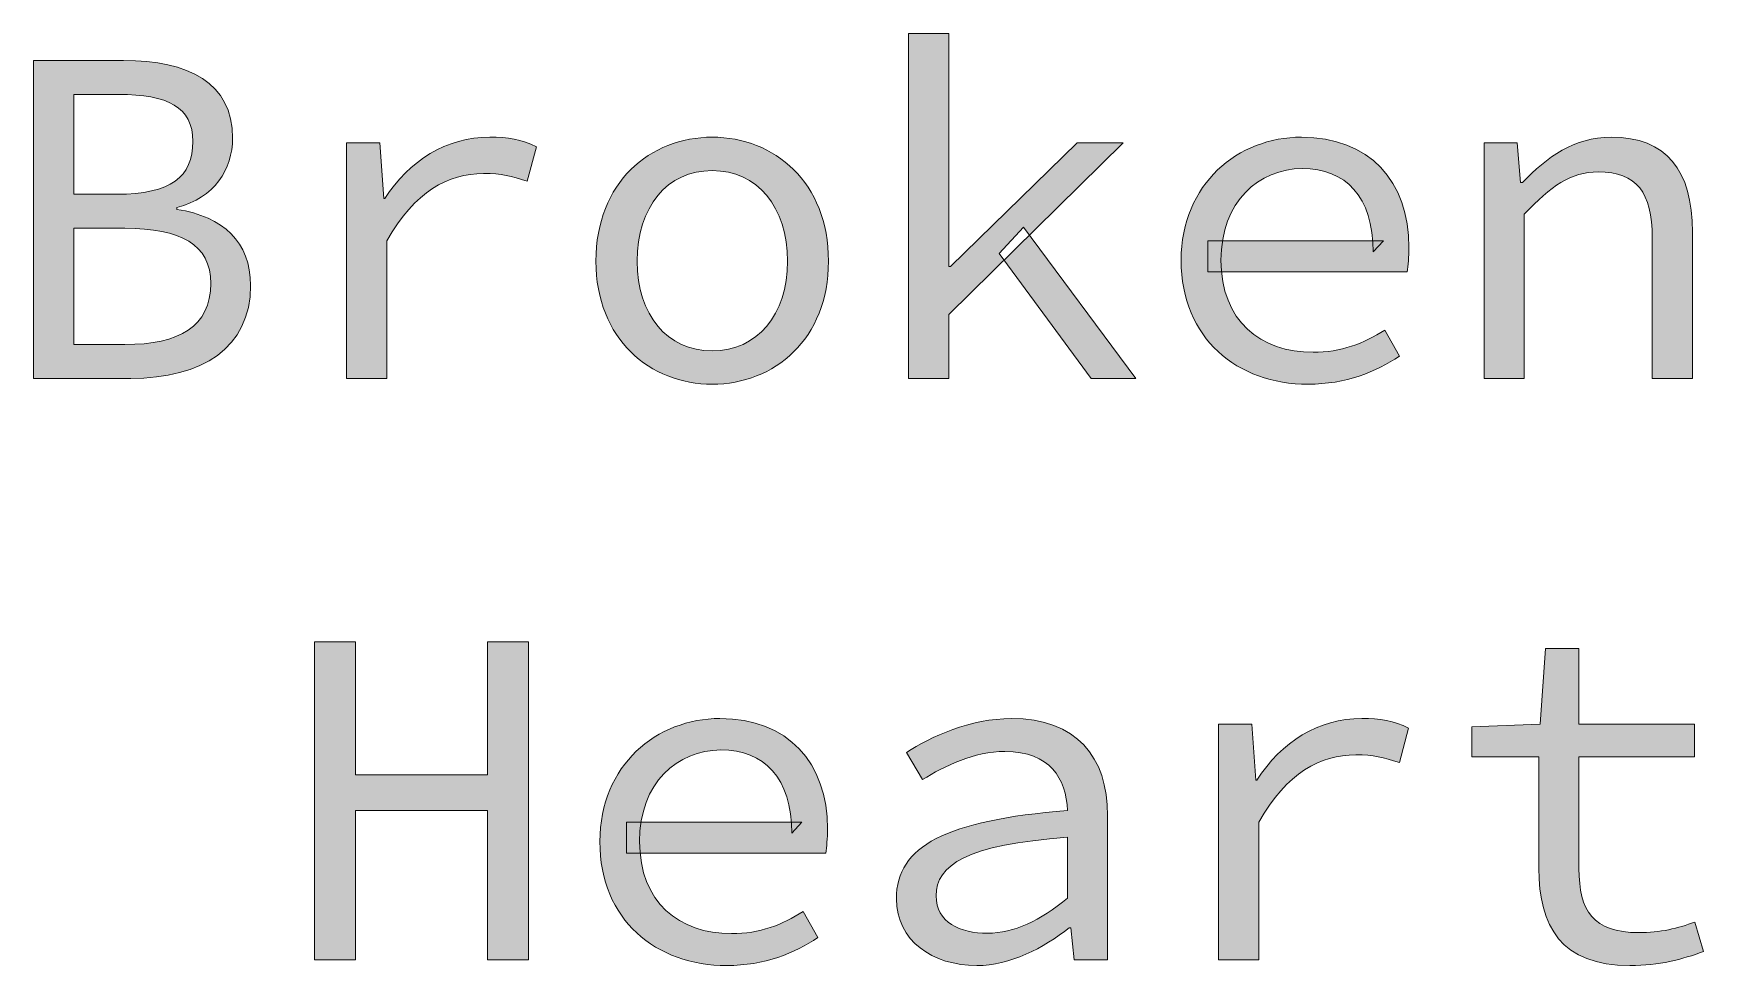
# Model space of a CAD drawing. Header units: millimetres. Extents: x 2 to 376, y -265 to -3.
# Drawn here: x 75.6 to 86.54, y -64.54 to -58.43 of the extents above; entities that cross this region are included whole.
import ezdxf

# ---------------------------------------------------------------- set-up
doc = ezdxf.new("R2010")
doc.units = ezdxf.units.MM
doc.header["$MEASUREMENT"] = 0
doc.layers.add('Layer 1', color=7, linetype='Continuous', lineweight=0)

# ---------------------------------------------------------------- blocks, each defined once
blk = doc.blocks.new('Block_11')
at = {"layer": 'Layer 1', "true_color": 0x00a14b, "transparency": 33554687}
h = blk.add_hatch(color=114, dxfattribs=at)
h.dxf.hatch_style = 2
edge = h.paths.add_edge_path()
edge.add_spline(control_points=[(81.925, -59.869), (81.925, -59.869), (82.084, -59.697), (82.084, -59.697), (82.084, -59.697), (82.82, -60.688), (82.82, -60.688), (82.82, -60.688), (82.528, -60.688), (82.528, -60.688), (82.528, -60.688), (81.925, -59.869), (81.925, -59.869)], knot_values=[0, 0, 0, 0, 1, 1, 1, 2, 2, 2, 3, 3, 3, 4, 4, 4, 4], degree=3, periodic=0)
edge = h.paths.add_edge_path()
edge.add_spline(control_points=[(81.331, -58.427), (81.331, -58.427), (81.595, -58.427), (81.595, -58.427), (81.595, -58.427), (81.595, -59.955), (81.595, -59.955), (81.595, -59.955), (81.607, -59.955), (81.607, -59.955), (81.607, -59.955), (82.436, -59.145), (82.436, -59.145), (82.436, -59.145), (82.738, -59.145), (82.738, -59.145), (82.738, -59.145), (81.595, -60.269), (81.595, -60.269), (81.595, -60.269), (81.595, -60.688), (81.595, -60.688), (81.595, -60.688), (81.331, -60.688), (81.331, -60.688), (81.331, -60.688), (81.331, -58.427), (81.331, -58.427)], knot_values=[0, 0, 0, 0, 1, 1, 1, 2, 2, 2, 3, 3, 3, 4, 4, 4, 5, 5, 5, 6, 6, 6, 7, 7, 7, 8, 8, 8, 9, 9, 9, 9], degree=3, periodic=0)
h = blk.add_hatch(color=114, dxfattribs=at)
h.dxf.hatch_style = 2
edge = h.paths.add_edge_path()
edge.add_spline(control_points=[(76.197, -60.466), (76.553, -60.466), (76.759, -60.348), (76.759, -60.066), (76.759, -59.809), (76.562, -59.704), (76.197, -59.704), (76.197, -59.704), (75.861, -59.704), (75.861, -59.704), (75.861, -59.704), (75.861, -60.466), (75.861, -60.466), (75.861, -60.466), (76.197, -60.466), (76.197, -60.466)], knot_values=[0, 0, 0, 0, 1, 1, 1, 2, 2, 2, 3, 3, 3, 4, 4, 4, 5, 5, 5, 5], degree=3, periodic=0)
edge = h.paths.add_edge_path()
edge.add_spline(control_points=[(76.143, -59.481), (76.499, -59.481), (76.642, -59.367), (76.642, -59.135), (76.642, -58.91), (76.477, -58.827), (76.156, -58.827), (76.156, -58.827), (75.861, -58.827), (75.861, -58.827), (75.861, -58.827), (75.861, -59.481), (75.861, -59.481), (75.861, -59.481), (76.143, -59.481), (76.143, -59.481)], knot_values=[0, 0, 0, 0, 1, 1, 1, 2, 2, 2, 3, 3, 3, 4, 4, 4, 5, 5, 5, 5], degree=3, periodic=0)
edge = h.paths.add_edge_path()
edge.add_spline(control_points=[(75.597, -58.605), (75.597, -58.605), (76.188, -58.605), (76.188, -58.605), (76.613, -58.605), (76.902, -58.748), (76.902, -59.113), (76.902, -59.319), (76.785, -59.504), (76.537, -59.567), (76.537, -59.567), (76.537, -59.58), (76.537, -59.58), (76.842, -59.628), (77.02, -59.793), (77.02, -60.079), (77.02, -60.488), (76.702, -60.688), (76.235, -60.688), (76.235, -60.688), (75.597, -60.688), (75.597, -60.688), (75.597, -60.688), (75.597, -58.605), (75.597, -58.605)], knot_values=[0, 0, 0, 0, 1, 1, 1, 2, 2, 2, 3, 3, 3, 4, 4, 4, 5, 5, 5, 6, 6, 6, 7, 7, 7, 8, 8, 8, 8], degree=3, periodic=0)
h = blk.add_hatch(color=114, dxfattribs=at)
h.dxf.hatch_style = 2
edge = h.paths.add_edge_path()
edge.add_spline(control_points=[(77.648, -59.145), (77.648, -59.145), (77.867, -59.145), (77.867, -59.145), (77.867, -59.145), (77.893, -59.51), (77.893, -59.51), (77.893, -59.51), (77.899, -59.51), (77.899, -59.51), (78.061, -59.259), (78.302, -59.107), (78.588, -59.107), (78.703, -59.107), (78.798, -59.122), (78.893, -59.17), (78.893, -59.17), (78.833, -59.396), (78.833, -59.396), (78.725, -59.361), (78.668, -59.345), (78.547, -59.345), (78.315, -59.345), (78.096, -59.462), (77.912, -59.786), (77.912, -59.786), (77.912, -60.688), (77.912, -60.688), (77.912, -60.688), (77.648, -60.688), (77.648, -60.688), (77.648, -60.688), (77.648, -59.145), (77.648, -59.145)], knot_values=[0, 0, 0, 0, 1, 1, 1, 2, 2, 2, 3, 3, 3, 4, 4, 4, 5, 5, 5, 6, 6, 6, 7, 7, 7, 8, 8, 8, 9, 9, 9, 10, 10, 10, 11, 11, 11, 11], degree=3, periodic=0)
h = blk.add_hatch(color=114, dxfattribs=at)
h.dxf.hatch_style = 2
edge = h.paths.add_edge_path()
edge.add_spline(control_points=[(80.538, -59.92), (80.538, -59.564), (80.341, -59.326), (80.045, -59.326), (79.75, -59.326), (79.553, -59.564), (79.553, -59.92), (79.553, -60.272), (79.75, -60.507), (80.045, -60.507), (80.341, -60.507), (80.538, -60.272), (80.538, -59.92)], knot_values=[0, 0, 0, 0, 1, 1, 1, 2, 2, 2, 3, 3, 3, 4, 4, 4, 4], degree=3, periodic=0)
edge = h.paths.add_edge_path()
edge.add_spline(control_points=[(79.283, -59.92), (79.283, -59.402), (79.639, -59.107), (80.045, -59.107), (80.452, -59.107), (80.807, -59.402), (80.807, -59.92), (80.807, -60.431), (80.452, -60.726), (80.045, -60.726), (79.639, -60.726), (79.283, -60.431), (79.283, -59.92)], knot_values=[0, 0, 0, 0, 1, 1, 1, 2, 2, 2, 3, 3, 3, 4, 4, 4, 4], degree=3, periodic=0)
h = blk.add_hatch(color=114, dxfattribs=at)
h.dxf.hatch_style = 2
edge = h.paths.add_edge_path()
edge.add_spline(control_points=[(83.118, -59.913), (83.118, -59.412), (83.493, -59.107), (83.906, -59.107), (84.351, -59.107), (84.611, -59.396), (84.611, -59.831), (84.611, -59.891), (84.605, -59.948), (84.598, -59.99), (84.598, -59.99), (83.293, -59.99), (83.293, -59.99), (83.293, -59.99), (83.293, -59.786), (83.293, -59.786), (83.293, -59.786), (84.443, -59.786), (84.443, -59.786), (84.443, -59.786), (84.376, -59.859), (84.376, -59.859), (84.376, -59.494), (84.195, -59.313), (83.912, -59.313), (83.627, -59.313), (83.379, -59.529), (83.379, -59.913), (83.379, -60.313), (83.639, -60.517), (83.982, -60.517), (84.166, -60.517), (84.313, -60.46), (84.452, -60.371), (84.452, -60.371), (84.548, -60.542), (84.548, -60.542), (84.395, -60.644), (84.198, -60.726), (83.95, -60.726), (83.487, -60.726), (83.118, -60.428), (83.118, -59.913)], knot_values=[0, 0, 0, 0, 1, 1, 1, 2, 2, 2, 3, 3, 3, 4, 4, 4, 5, 5, 5, 6, 6, 6, 7, 7, 7, 8, 8, 8, 9, 9, 9, 10, 10, 10, 11, 11, 11, 12, 12, 12, 13, 13, 13, 14, 14, 14, 14], degree=3, periodic=0)
h = blk.add_hatch(color=114, dxfattribs=at)
h.dxf.hatch_style = 2
edge = h.paths.add_edge_path()
edge.add_spline(control_points=[(85.103, -59.145), (85.103, -59.145), (85.319, -59.145), (85.319, -59.145), (85.319, -59.145), (85.341, -59.405), (85.341, -59.405), (85.341, -59.405), (85.354, -59.405), (85.354, -59.405), (85.516, -59.237), (85.693, -59.107), (85.935, -59.107), (86.3, -59.107), (86.468, -59.323), (86.468, -59.729), (86.468, -59.729), (86.468, -60.688), (86.468, -60.688), (86.468, -60.688), (86.205, -60.688), (86.205, -60.688), (86.205, -60.688), (86.205, -59.764), (86.205, -59.764), (86.205, -59.472), (86.103, -59.335), (85.852, -59.335), (85.668, -59.335), (85.544, -59.427), (85.366, -59.612), (85.366, -59.612), (85.366, -60.688), (85.366, -60.688), (85.366, -60.688), (85.103, -60.688), (85.103, -60.688), (85.103, -60.688), (85.103, -59.145), (85.103, -59.145)], knot_values=[0, 0, 0, 0, 1, 1, 1, 2, 2, 2, 3, 3, 3, 4, 4, 4, 5, 5, 5, 6, 6, 6, 7, 7, 7, 8, 8, 8, 9, 9, 9, 10, 10, 10, 11, 11, 11, 12, 12, 12, 13, 13, 13, 13], degree=3, periodic=0)
h = blk.add_hatch(color=114, dxfattribs=at)
h.dxf.hatch_style = 2
edge = h.paths.add_edge_path()
edge.add_spline(control_points=[(77.439, -62.415), (77.439, -62.415), (77.708, -62.415), (77.708, -62.415), (77.708, -62.415), (77.708, -63.285), (77.708, -63.285), (77.708, -63.285), (78.572, -63.285), (78.572, -63.285), (78.572, -63.285), (78.572, -62.415), (78.572, -62.415), (78.572, -62.415), (78.842, -62.415), (78.842, -62.415), (78.842, -62.415), (78.842, -64.498), (78.842, -64.498), (78.842, -64.498), (78.572, -64.498), (78.572, -64.498), (78.572, -64.498), (78.572, -63.52), (78.572, -63.52), (78.572, -63.52), (77.708, -63.52), (77.708, -63.52), (77.708, -63.52), (77.708, -64.498), (77.708, -64.498), (77.708, -64.498), (77.439, -64.498), (77.439, -64.498), (77.439, -64.498), (77.439, -62.415), (77.439, -62.415)], knot_values=[0, 0, 0, 0, 1, 1, 1, 2, 2, 2, 3, 3, 3, 4, 4, 4, 5, 5, 5, 6, 6, 6, 7, 7, 7, 8, 8, 8, 9, 9, 9, 10, 10, 10, 11, 11, 11, 12, 12, 12, 12], degree=3, periodic=0)
h = blk.add_hatch(color=114, dxfattribs=at)
h.dxf.hatch_style = 2
edge = h.paths.add_edge_path()
edge.add_spline(control_points=[(85.462, -63.898), (85.462, -63.898), (85.462, -63.168), (85.462, -63.168), (85.462, -63.168), (85.023, -63.168), (85.023, -63.168), (85.023, -63.168), (85.023, -62.971), (85.023, -62.971), (85.023, -62.971), (85.471, -62.955), (85.471, -62.955), (85.471, -62.955), (85.506, -62.459), (85.506, -62.459), (85.506, -62.459), (85.725, -62.459), (85.725, -62.459), (85.725, -62.459), (85.725, -62.955), (85.725, -62.955), (85.725, -62.955), (86.481, -62.955), (86.481, -62.955), (86.481, -62.955), (86.481, -63.168), (86.481, -63.168), (86.481, -63.168), (85.725, -63.168), (85.725, -63.168), (85.725, -63.168), (85.725, -63.901), (85.725, -63.901), (85.725, -64.177), (85.817, -64.32), (86.116, -64.32), (86.259, -64.32), (86.373, -64.292), (86.484, -64.251), (86.484, -64.251), (86.541, -64.444), (86.541, -64.444), (86.402, -64.495), (86.252, -64.536), (86.059, -64.536), (85.608, -64.536), (85.462, -64.279), (85.462, -63.898)], knot_values=[0, 0, 0, 0, 1, 1, 1, 2, 2, 2, 3, 3, 3, 4, 4, 4, 5, 5, 5, 6, 6, 6, 7, 7, 7, 8, 8, 8, 9, 9, 9, 10, 10, 10, 11, 11, 11, 12, 12, 12, 13, 13, 13, 14, 14, 14, 15, 15, 15, 16, 16, 16, 16], degree=3, periodic=0)
h = blk.add_hatch(color=114, dxfattribs=at)
h.dxf.hatch_style = 2
edge = h.paths.add_edge_path()
edge.add_spline(control_points=[(79.309, -63.723), (79.309, -63.221), (79.683, -62.917), (80.096, -62.917), (80.541, -62.917), (80.801, -63.206), (80.801, -63.641), (80.801, -63.701), (80.795, -63.758), (80.789, -63.8), (80.789, -63.8), (79.483, -63.8), (79.483, -63.8), (79.483, -63.8), (79.483, -63.596), (79.483, -63.596), (79.483, -63.596), (80.633, -63.596), (80.633, -63.596), (80.633, -63.596), (80.566, -63.669), (80.566, -63.669), (80.566, -63.304), (80.385, -63.123), (80.102, -63.123), (79.817, -63.123), (79.569, -63.339), (79.569, -63.723), (79.569, -64.123), (79.829, -64.327), (80.172, -64.327), (80.357, -64.327), (80.503, -64.269), (80.642, -64.181), (80.642, -64.181), (80.738, -64.352), (80.738, -64.352), (80.585, -64.454), (80.388, -64.536), (80.141, -64.536), (79.677, -64.536), (79.309, -64.238), (79.309, -63.723)], knot_values=[0, 0, 0, 0, 1, 1, 1, 2, 2, 2, 3, 3, 3, 4, 4, 4, 5, 5, 5, 6, 6, 6, 7, 7, 7, 8, 8, 8, 9, 9, 9, 10, 10, 10, 11, 11, 11, 12, 12, 12, 13, 13, 13, 14, 14, 14, 14], degree=3, periodic=0)
h = blk.add_hatch(color=114, dxfattribs=at)
h.dxf.hatch_style = 2
edge = h.paths.add_edge_path()
edge.add_spline(control_points=[(82.373, -64.095), (82.373, -64.095), (82.373, -63.695), (82.373, -63.695), (81.712, -63.745), (81.512, -63.876), (81.512, -64.079), (81.512, -64.254), (81.671, -64.324), (81.849, -64.324), (82.023, -64.324), (82.195, -64.241), (82.373, -64.095)], knot_values=[0, 0, 0, 0, 1, 1, 1, 2, 2, 2, 3, 3, 3, 4, 4, 4, 4], degree=3, periodic=0)
edge = h.paths.add_edge_path()
edge.add_spline(control_points=[(81.252, -64.098), (81.252, -63.752), (81.576, -63.584), (82.373, -63.52), (82.363, -63.31), (82.261, -63.133), (81.963, -63.133), (81.763, -63.133), (81.566, -63.228), (81.423, -63.317), (81.423, -63.317), (81.318, -63.139), (81.318, -63.139), (81.477, -63.037), (81.737, -62.917), (82.007, -62.917), (82.43, -62.917), (82.636, -63.168), (82.636, -63.552), (82.636, -63.552), (82.636, -64.498), (82.636, -64.498), (82.636, -64.498), (82.417, -64.498), (82.417, -64.498), (82.417, -64.498), (82.395, -64.289), (82.395, -64.289), (82.395, -64.289), (82.385, -64.289), (82.385, -64.289), (82.217, -64.422), (81.995, -64.536), (81.779, -64.536), (81.49, -64.536), (81.252, -64.374), (81.252, -64.098)], knot_values=[0, 0, 0, 0, 1, 1, 1, 2, 2, 2, 3, 3, 3, 4, 4, 4, 5, 5, 5, 6, 6, 6, 7, 7, 7, 8, 8, 8, 9, 9, 9, 10, 10, 10, 11, 11, 11, 12, 12, 12, 12], degree=3, periodic=0)
h = blk.add_hatch(color=114, dxfattribs=at)
h.dxf.hatch_style = 2
edge = h.paths.add_edge_path()
edge.add_spline(control_points=[(83.363, -62.955), (83.363, -62.955), (83.582, -62.955), (83.582, -62.955), (83.582, -62.955), (83.607, -63.32), (83.607, -63.32), (83.607, -63.32), (83.614, -63.32), (83.614, -63.32), (83.776, -63.069), (84.017, -62.917), (84.303, -62.917), (84.417, -62.917), (84.513, -62.932), (84.608, -62.98), (84.608, -62.98), (84.548, -63.206), (84.548, -63.206), (84.44, -63.171), (84.382, -63.155), (84.262, -63.155), (84.03, -63.155), (83.811, -63.272), (83.627, -63.596), (83.627, -63.596), (83.627, -64.498), (83.627, -64.498), (83.627, -64.498), (83.363, -64.498), (83.363, -64.498), (83.363, -64.498), (83.363, -62.955), (83.363, -62.955)], knot_values=[0, 0, 0, 0, 1, 1, 1, 2, 2, 2, 3, 3, 3, 4, 4, 4, 5, 5, 5, 6, 6, 6, 7, 7, 7, 8, 8, 8, 9, 9, 9, 10, 10, 10, 11, 11, 11, 11], degree=3, periodic=0)
at = {"layer": 'Layer 1'}
for points, knots in [([(81.331, -58.427), (81.331, -58.427), (81.595, -58.427), (81.595, -58.427), (81.595, -58.427), (81.595, -59.955), (81.595, -59.955), (81.595, -59.955), (81.607, -59.955), (81.607, -59.955), (81.607, -59.955), (82.436, -59.145), (82.436, -59.145), (82.436, -59.145), (82.738, -59.145), (82.738, -59.145), (82.738, -59.145), (81.595, -60.269), (81.595, -60.269), (81.595, -60.269), (81.595, -60.688), (81.595, -60.688), (81.595, -60.688), (81.331, -60.688), (81.331, -60.688), (81.331, -60.688), (81.331, -58.427), (81.331, -58.427)], [0, 0, 0, 0, 1, 1, 1, 2, 2, 2, 3, 3, 3, 4, 4, 4, 5, 5, 5, 6, 6, 6, 7, 7, 7, 8, 8, 8, 9, 9, 9, 9]), ([(75.597, -58.605), (75.597, -58.605), (76.188, -58.605), (76.188, -58.605), (76.613, -58.605), (76.902, -58.748), (76.902, -59.113), (76.902, -59.319), (76.785, -59.504), (76.537, -59.567), (76.537, -59.567), (76.537, -59.58), (76.537, -59.58), (76.842, -59.628), (77.02, -59.793), (77.02, -60.079), (77.02, -60.488), (76.702, -60.688), (76.235, -60.688), (76.235, -60.688), (75.597, -60.688), (75.597, -60.688), (75.597, -60.688), (75.597, -58.605), (75.597, -58.605)], [0, 0, 0, 0, 1, 1, 1, 2, 2, 2, 3, 3, 3, 4, 4, 4, 5, 5, 5, 6, 6, 6, 7, 7, 7, 8, 8, 8, 8]), ([(76.143, -59.481), (76.499, -59.481), (76.642, -59.367), (76.642, -59.135), (76.642, -58.91), (76.477, -58.827), (76.156, -58.827), (76.156, -58.827), (75.861, -58.827), (75.861, -58.827), (75.861, -58.827), (75.861, -59.481), (75.861, -59.481), (75.861, -59.481), (76.143, -59.481), (76.143, -59.481)], [0, 0, 0, 0, 1, 1, 1, 2, 2, 2, 3, 3, 3, 4, 4, 4, 5, 5, 5, 5]), ([(77.648, -59.145), (77.648, -59.145), (77.867, -59.145), (77.867, -59.145), (77.867, -59.145), (77.893, -59.51), (77.893, -59.51), (77.893, -59.51), (77.899, -59.51), (77.899, -59.51), (78.061, -59.259), (78.302, -59.107), (78.588, -59.107), (78.703, -59.107), (78.798, -59.122), (78.893, -59.17), (78.893, -59.17), (78.833, -59.396), (78.833, -59.396), (78.725, -59.361), (78.668, -59.345), (78.547, -59.345), (78.315, -59.345), (78.096, -59.462), (77.912, -59.786), (77.912, -59.786), (77.912, -60.688), (77.912, -60.688), (77.912, -60.688), (77.648, -60.688), (77.648, -60.688), (77.648, -60.688), (77.648, -59.145), (77.648, -59.145)], [0, 0, 0, 0, 1, 1, 1, 2, 2, 2, 3, 3, 3, 4, 4, 4, 5, 5, 5, 6, 6, 6, 7, 7, 7, 8, 8, 8, 9, 9, 9, 10, 10, 10, 11, 11, 11, 11]), ([(79.283, -59.92), (79.283, -59.402), (79.639, -59.107), (80.045, -59.107), (80.452, -59.107), (80.807, -59.402), (80.807, -59.92), (80.807, -60.431), (80.452, -60.726), (80.045, -60.726), (79.639, -60.726), (79.283, -60.431), (79.283, -59.92)], [0, 0, 0, 0, 1, 1, 1, 2, 2, 2, 3, 3, 3, 4, 4, 4, 4]), ([(83.118, -59.913), (83.118, -59.412), (83.493, -59.107), (83.906, -59.107), (84.351, -59.107), (84.611, -59.396), (84.611, -59.831), (84.611, -59.891), (84.605, -59.948), (84.598, -59.99), (84.598, -59.99), (83.293, -59.99), (83.293, -59.99), (83.293, -59.99), (83.293, -59.786), (83.293, -59.786), (83.293, -59.786), (84.443, -59.786), (84.443, -59.786), (84.443, -59.786), (84.376, -59.859), (84.376, -59.859), (84.376, -59.494), (84.195, -59.313), (83.912, -59.313), (83.627, -59.313), (83.379, -59.529), (83.379, -59.913), (83.379, -60.313), (83.639, -60.517), (83.982, -60.517), (84.166, -60.517), (84.313, -60.46), (84.452, -60.371), (84.452, -60.371), (84.548, -60.542), (84.548, -60.542), (84.395, -60.644), (84.198, -60.726), (83.95, -60.726), (83.487, -60.726), (83.118, -60.428), (83.118, -59.913)], [0, 0, 0, 0, 1, 1, 1, 2, 2, 2, 3, 3, 3, 4, 4, 4, 5, 5, 5, 6, 6, 6, 7, 7, 7, 8, 8, 8, 9, 9, 9, 10, 10, 10, 11, 11, 11, 12, 12, 12, 13, 13, 13, 14, 14, 14, 14]), ([(85.103, -59.145), (85.103, -59.145), (85.319, -59.145), (85.319, -59.145), (85.319, -59.145), (85.341, -59.405), (85.341, -59.405), (85.341, -59.405), (85.354, -59.405), (85.354, -59.405), (85.516, -59.237), (85.693, -59.107), (85.935, -59.107), (86.3, -59.107), (86.468, -59.323), (86.468, -59.729), (86.468, -59.729), (86.468, -60.688), (86.468, -60.688), (86.468, -60.688), (86.205, -60.688), (86.205, -60.688), (86.205, -60.688), (86.205, -59.764), (86.205, -59.764), (86.205, -59.472), (86.103, -59.335), (85.852, -59.335), (85.668, -59.335), (85.544, -59.427), (85.366, -59.612), (85.366, -59.612), (85.366, -60.688), (85.366, -60.688), (85.366, -60.688), (85.103, -60.688), (85.103, -60.688), (85.103, -60.688), (85.103, -59.145), (85.103, -59.145)], [0, 0, 0, 0, 1, 1, 1, 2, 2, 2, 3, 3, 3, 4, 4, 4, 5, 5, 5, 6, 6, 6, 7, 7, 7, 8, 8, 8, 9, 9, 9, 10, 10, 10, 11, 11, 11, 12, 12, 12, 13, 13, 13, 13]), ([(80.538, -59.92), (80.538, -59.564), (80.341, -59.326), (80.045, -59.326), (79.75, -59.326), (79.553, -59.564), (79.553, -59.92), (79.553, -60.272), (79.75, -60.507), (80.045, -60.507), (80.341, -60.507), (80.538, -60.272), (80.538, -59.92)], [0, 0, 0, 0, 1, 1, 1, 2, 2, 2, 3, 3, 3, 4, 4, 4, 4]), ([(76.197, -60.466), (76.553, -60.466), (76.759, -60.348), (76.759, -60.066), (76.759, -59.809), (76.562, -59.704), (76.197, -59.704), (76.197, -59.704), (75.861, -59.704), (75.861, -59.704), (75.861, -59.704), (75.861, -60.466), (75.861, -60.466), (75.861, -60.466), (76.197, -60.466), (76.197, -60.466)], [0, 0, 0, 0, 1, 1, 1, 2, 2, 2, 3, 3, 3, 4, 4, 4, 5, 5, 5, 5]), ([(81.925, -59.869), (81.925, -59.869), (82.084, -59.697), (82.084, -59.697), (82.084, -59.697), (82.82, -60.688), (82.82, -60.688), (82.82, -60.688), (82.528, -60.688), (82.528, -60.688), (82.528, -60.688), (81.925, -59.869), (81.925, -59.869)], [0, 0, 0, 0, 1, 1, 1, 2, 2, 2, 3, 3, 3, 4, 4, 4, 4]), ([(77.439, -62.415), (77.439, -62.415), (77.708, -62.415), (77.708, -62.415), (77.708, -62.415), (77.708, -63.285), (77.708, -63.285), (77.708, -63.285), (78.572, -63.285), (78.572, -63.285), (78.572, -63.285), (78.572, -62.415), (78.572, -62.415), (78.572, -62.415), (78.842, -62.415), (78.842, -62.415), (78.842, -62.415), (78.842, -64.498), (78.842, -64.498), (78.842, -64.498), (78.572, -64.498), (78.572, -64.498), (78.572, -64.498), (78.572, -63.52), (78.572, -63.52), (78.572, -63.52), (77.708, -63.52), (77.708, -63.52), (77.708, -63.52), (77.708, -64.498), (77.708, -64.498), (77.708, -64.498), (77.439, -64.498), (77.439, -64.498), (77.439, -64.498), (77.439, -62.415), (77.439, -62.415)], [0, 0, 0, 0, 1, 1, 1, 2, 2, 2, 3, 3, 3, 4, 4, 4, 5, 5, 5, 6, 6, 6, 7, 7, 7, 8, 8, 8, 9, 9, 9, 10, 10, 10, 11, 11, 11, 12, 12, 12, 12]), ([(85.462, -63.898), (85.462, -63.898), (85.462, -63.168), (85.462, -63.168), (85.462, -63.168), (85.023, -63.168), (85.023, -63.168), (85.023, -63.168), (85.023, -62.971), (85.023, -62.971), (85.023, -62.971), (85.471, -62.955), (85.471, -62.955), (85.471, -62.955), (85.506, -62.459), (85.506, -62.459), (85.506, -62.459), (85.725, -62.459), (85.725, -62.459), (85.725, -62.459), (85.725, -62.955), (85.725, -62.955), (85.725, -62.955), (86.481, -62.955), (86.481, -62.955), (86.481, -62.955), (86.481, -63.168), (86.481, -63.168), (86.481, -63.168), (85.725, -63.168), (85.725, -63.168), (85.725, -63.168), (85.725, -63.901), (85.725, -63.901), (85.725, -64.177), (85.817, -64.32), (86.116, -64.32), (86.259, -64.32), (86.373, -64.292), (86.484, -64.251), (86.484, -64.251), (86.541, -64.444), (86.541, -64.444), (86.402, -64.495), (86.252, -64.536), (86.059, -64.536), (85.608, -64.536), (85.462, -64.279), (85.462, -63.898)], [0, 0, 0, 0, 1, 1, 1, 2, 2, 2, 3, 3, 3, 4, 4, 4, 5, 5, 5, 6, 6, 6, 7, 7, 7, 8, 8, 8, 9, 9, 9, 10, 10, 10, 11, 11, 11, 12, 12, 12, 13, 13, 13, 14, 14, 14, 15, 15, 15, 16, 16, 16, 16]), ([(79.309, -63.723), (79.309, -63.221), (79.683, -62.917), (80.096, -62.917), (80.541, -62.917), (80.801, -63.206), (80.801, -63.641), (80.801, -63.701), (80.795, -63.758), (80.789, -63.8), (80.789, -63.8), (79.483, -63.8), (79.483, -63.8), (79.483, -63.8), (79.483, -63.596), (79.483, -63.596), (79.483, -63.596), (80.633, -63.596), (80.633, -63.596), (80.633, -63.596), (80.566, -63.669), (80.566, -63.669), (80.566, -63.304), (80.385, -63.123), (80.102, -63.123), (79.817, -63.123), (79.569, -63.339), (79.569, -63.723), (79.569, -64.123), (79.829, -64.327), (80.172, -64.327), (80.357, -64.327), (80.503, -64.269), (80.642, -64.181), (80.642, -64.181), (80.738, -64.352), (80.738, -64.352), (80.585, -64.454), (80.388, -64.536), (80.141, -64.536), (79.677, -64.536), (79.309, -64.238), (79.309, -63.723)], [0, 0, 0, 0, 1, 1, 1, 2, 2, 2, 3, 3, 3, 4, 4, 4, 5, 5, 5, 6, 6, 6, 7, 7, 7, 8, 8, 8, 9, 9, 9, 10, 10, 10, 11, 11, 11, 12, 12, 12, 13, 13, 13, 14, 14, 14, 14]), ([(81.252, -64.098), (81.252, -63.752), (81.576, -63.584), (82.373, -63.52), (82.363, -63.31), (82.261, -63.133), (81.963, -63.133), (81.763, -63.133), (81.566, -63.228), (81.423, -63.317), (81.423, -63.317), (81.318, -63.139), (81.318, -63.139), (81.477, -63.037), (81.737, -62.917), (82.007, -62.917), (82.43, -62.917), (82.636, -63.168), (82.636, -63.552), (82.636, -63.552), (82.636, -64.498), (82.636, -64.498), (82.636, -64.498), (82.417, -64.498), (82.417, -64.498), (82.417, -64.498), (82.395, -64.289), (82.395, -64.289), (82.395, -64.289), (82.385, -64.289), (82.385, -64.289), (82.217, -64.422), (81.995, -64.536), (81.779, -64.536), (81.49, -64.536), (81.252, -64.374), (81.252, -64.098)], [0, 0, 0, 0, 1, 1, 1, 2, 2, 2, 3, 3, 3, 4, 4, 4, 5, 5, 5, 6, 6, 6, 7, 7, 7, 8, 8, 8, 9, 9, 9, 10, 10, 10, 11, 11, 11, 12, 12, 12, 12]), ([(83.363, -62.955), (83.363, -62.955), (83.582, -62.955), (83.582, -62.955), (83.582, -62.955), (83.607, -63.32), (83.607, -63.32), (83.607, -63.32), (83.614, -63.32), (83.614, -63.32), (83.776, -63.069), (84.017, -62.917), (84.303, -62.917), (84.417, -62.917), (84.513, -62.932), (84.608, -62.98), (84.608, -62.98), (84.548, -63.206), (84.548, -63.206), (84.44, -63.171), (84.382, -63.155), (84.262, -63.155), (84.03, -63.155), (83.811, -63.272), (83.627, -63.596), (83.627, -63.596), (83.627, -64.498), (83.627, -64.498), (83.627, -64.498), (83.363, -64.498), (83.363, -64.498), (83.363, -64.498), (83.363, -62.955), (83.363, -62.955)], [0, 0, 0, 0, 1, 1, 1, 2, 2, 2, 3, 3, 3, 4, 4, 4, 5, 5, 5, 6, 6, 6, 7, 7, 7, 8, 8, 8, 9, 9, 9, 10, 10, 10, 11, 11, 11, 11]), ([(82.373, -64.095), (82.373, -64.095), (82.373, -63.695), (82.373, -63.695), (81.712, -63.745), (81.512, -63.876), (81.512, -64.079), (81.512, -64.254), (81.671, -64.324), (81.849, -64.324), (82.023, -64.324), (82.195, -64.241), (82.373, -64.095)], [0, 0, 0, 0, 1, 1, 1, 2, 2, 2, 3, 3, 3, 4, 4, 4, 4])]:
    blk.add_open_spline(points, degree=3, knots=knots, dxfattribs=at)
blk = doc.blocks.new('Block_5')
at = {"layer": 'Layer 1'}
blk.add_blockref('Block_11', (0, 0), dxfattribs=at)

msp = doc.modelspace()

# ---------------------------------------------------------------- block references
at = {"layer": 'Layer 1'}
msp.add_blockref('Block_5', (0, 0), dxfattribs=at)

doc.saveas('drawing.dxf')
